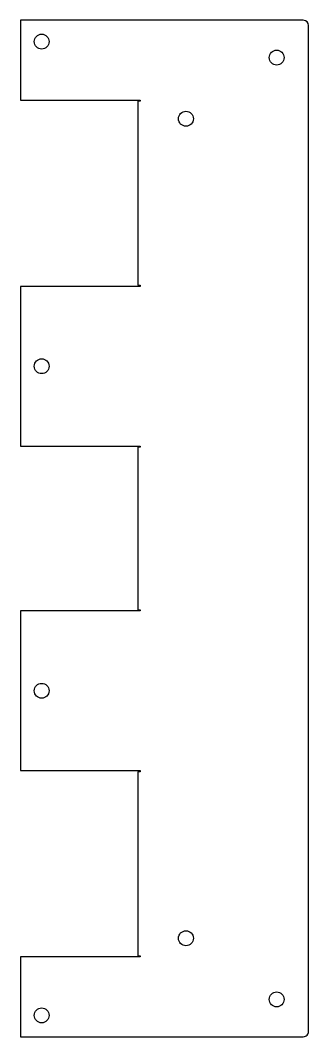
# Model space of a CAD drawing. Header units: millimetres. Extents: x 0 to 270, y 0 to 955.
import ezdxf

# ---------------------------------------------------------------- set-up
doc = ezdxf.new("R2010")
doc.units = ezdxf.units.MM
doc.layers.add('CUT_INNER', color=1, linetype='Continuous')
doc.layers.add('CUT_OUTER', color=7, linetype='Continuous')

msp = doc.modelspace()

# ---------------------------------------------------------------- linework, layer by layer
at = {"layer": 'CUT_INNER'}
for centre in [(20, 935), (240.48296, 920), (155.35398, 862.5), (20, 630), (20, 325), (155.35398, 92.5), (240.48296, 35), (20, 20)]:
    msp.add_circle(centre, 7, dxfattribs=at)
at = {"layer": 'CUT_OUTER'}
msp.add_lwpolyline([(265.48296, 0, 0.414214), (270.48296, 4.999999), (270.48296, 950.000012, 0.414213), (265.482961, 955), (0, 955), (0, 880), (112.35398, 880), (112.35398, 879), (110.35398, 879), (110.35398, 706), (112.35398, 706), (112.35398, 705), (0, 705), (0, 555), (112.35398, 555), (112.35398, 554), (110.35398, 554), (110.35398, 401), (112.35398, 401), (112.35398, 400), (0, 400), (0, 250), (112.35398, 250), (112.35398, 249), (110.35398, 249), (110.35398, 76), (112.35398, 76), (112.35398, 75), (0, 75), (0, 0)], format="xyb", close=True, dxfattribs=at)

doc.saveas('drawing.dxf')
